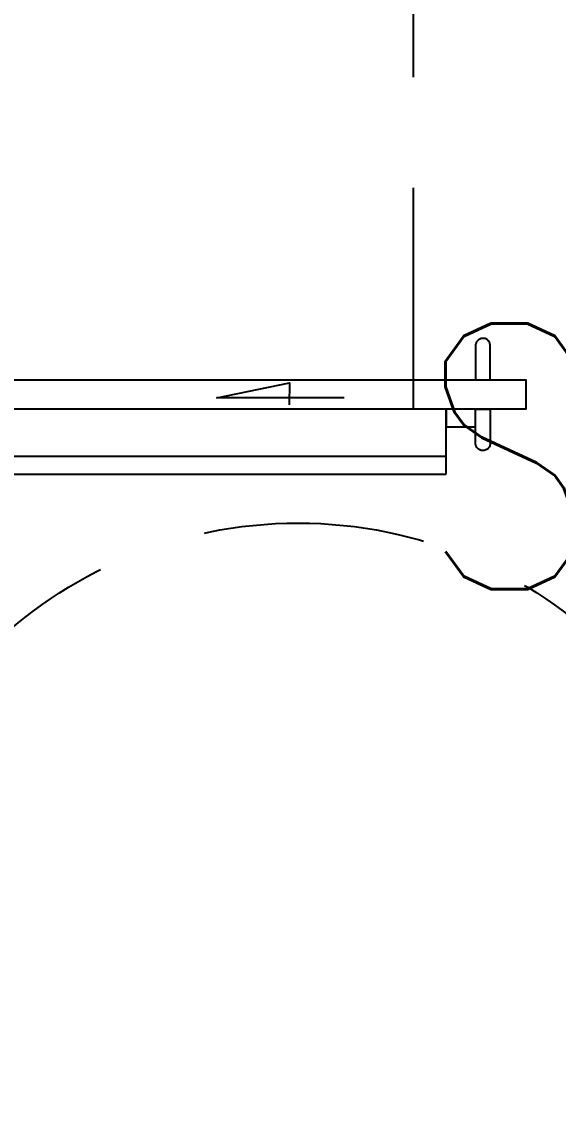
# Model space of a CAD drawing. Header units: millimetres. Extents: x -3377 to 119122, y -22007 to 15479.
# Drawn here: x 29864 to 29954.8, y 1032.9 to 1217.8 of the extents above; entities that cross this region are included whole.
import ezdxf
from ezdxf.enums import TextEntityAlignment as Align

# ---------------------------------------------------------------- set-up
doc = ezdxf.new("R2010")
doc.units = ezdxf.units.MM
doc.header["$LTSCALE"] = 150
doc.header["$MEASUREMENT"] = 0
doc.linetypes.add('HIDDEN', pattern=[0.375, 0.25, -0.125])
doc.layers.get('0').update_dxf_attribs({"plot": 0})
for name, color, linetype in [('DIM1', 7, 'Continuous'), ('E-TXT', 7, 'Continuous'), ('FIN', 5, 'Continuous'), ('S-SLABT', 2, 'Continuous'), ('TOIL', 6, 'Continuous'), ('WALL2', 3, 'Continuous')]:
    doc.layers.add(name, color=color, linetype=linetype)
doc.layers.add('S-ARCH', color=252, linetype='Continuous', plot=False)
doc.styles.add('3E', font='simplex.shx', dxfattribs={"width": 0.8, "height": 45, "bigfont": 'dayus.shx'})

# ---------------------------------------------------------------- blocks, each defined once
blk = doc.blocks.new('A$C46EB5EE3')
at = {"layer": 'DIM1', "color": 252, "linetype": 'HIDDEN'}
blk.add_circle((140.45, -531.28), 75, dxfattribs=at)
at = {"layer": 'E-TXT', "color": 252, "linetype": 'HIDDEN'}
for p, q in [((160, -437), (160, 410)), ((280, -437), (160, -437))]:
    blk.add_line(p, q, dxfattribs=at)
at = {"layer": 'FIN', "color": 252}
blk.add_line((165.5, -448), (165.5, -445), dxfattribs=at)
blk.add_lwpolyline([(269, -437), (269, -627), (-2, -627), (-2, -448), (165.5, -448)], dxfattribs=at)
at = {"layer": 'TOIL', "color": 252}
for points in [[(173, -432), (173, -426.25), (172.99, -426.13), (172.98, -426.02), (172.95, -425.91), (172.93, -425.83), (172.91, -425.78), (172.84, -425.64), (172.79, -425.56), (172.71, -425.45), (172.66, -425.39), (172.57, -425.3), (172.5, -425.25), (172.42, -425.19), (172.33, -425.14), (172.27, -425.11), (172.13, -425.05), (172.08, -425.04), (172.02, -425.03), (171.96, -425.01), (171.9, -425.01), (171.86, -425), (171.84, -425), (171.81, -425), (171.8, -425), (171.78, -425), (171.75, -425), (171.68, -425), (171.66, -425), (171.63, -425), (171.6, -425.01), (171.52, -425.02), (171.48, -425.03), (171.36, -425.06), (171.28, -425.09), (171.2, -425.12), (171.12, -425.17), (171.02, -425.23), (170.96, -425.28), (170.87, -425.36), (170.78, -425.45), (170.74, -425.52), (170.67, -425.61), (170.62, -425.71), (170.58, -425.81), (170.56, -425.86), (170.55, -425.91), (170.53, -425.96), (170.52, -426), (170.52, -426.05), (170.51, -426.09), (170.51, -426.13), (170.5, -426.15), (170.5, -426.18), (170.5, -426.22), (170.5, -426.25), (170.5, -432), (173, -432)], [(84, -437), (84, -432), (179, -432), (179, -437), (84, -437)], [(148.26, -435.06), (126.69, -435.06), (139, -432.55), (138.94, -436.24)], [(170.5, -437), (165.5, -437), (165.5, -440), (170.5, -440), (170.5, -437)], [(173, -437), (173, -442.75), (172.99, -442.86), (172.98, -442.97), (172.95, -443.08), (172.93, -443.16), (172.91, -443.22), (172.84, -443.35), (172.79, -443.43), (172.71, -443.55), (172.66, -443.61), (172.57, -443.69), (172.5, -443.75), (172.42, -443.8), (172.33, -443.85), (172.27, -443.88), (172.13, -443.94), (172.08, -443.95), (172.02, -443.97), (171.96, -443.98), (171.9, -443.99), (171.86, -443.99), (171.84, -443.99), (171.81, -444), (171.8, -444), (171.78, -444), (171.75, -444), (171.68, -443.99), (171.66, -443.99), (171.63, -443.99), (171.6, -443.99), (171.52, -443.98), (171.48, -443.97), (171.36, -443.93), (171.28, -443.91), (171.2, -443.87), (171.12, -443.82), (171.02, -443.76), (170.96, -443.71), (170.87, -443.63), (170.78, -443.54), (170.74, -443.48), (170.67, -443.38), (170.62, -443.28), (170.58, -443.18), (170.56, -443.14), (170.55, -443.09), (170.53, -443.03), (170.52, -442.99), (170.52, -442.95), (170.51, -442.9), (170.51, -442.87), (170.5, -442.85), (170.5, -442.81), (170.5, -442.77), (170.5, -442.75), (170.5, -437), (173, -437)]]:
    blk.add_lwpolyline(points, dxfattribs=at)
at = {"layer": 'WALL2', "color": 252, "lineweight": -2}
for p, q in [((178.5, -437), (-55, -437)), ((165.5, -445), (165.5, -437)), ((165.5, -445), (-55, -445))]:
    blk.add_line(p, q, dxfattribs=at)
blk = doc.blocks.new('2022-0217')
blk.add_blockref('A$C46EB5EE3', (17659.93, -6170.98))

msp = doc.modelspace()

# ---------------------------------------------------------------- block references
at = {"layer": 'S-ARCH'}
msp.add_blockref('2022-0217', (12110.4, 7760.14), dxfattribs=at)

# ---------------------------------------------------------------- texts
at = {"layer": 'S-SLABT', "color": 2, "style": '3E', "width": 0.8}
msp.add_text('S1', height=45, dxfattribs=at).set_placement((29992.83, 1121.66), align=Align.RIGHT)

doc.saveas('drawing.dxf')
